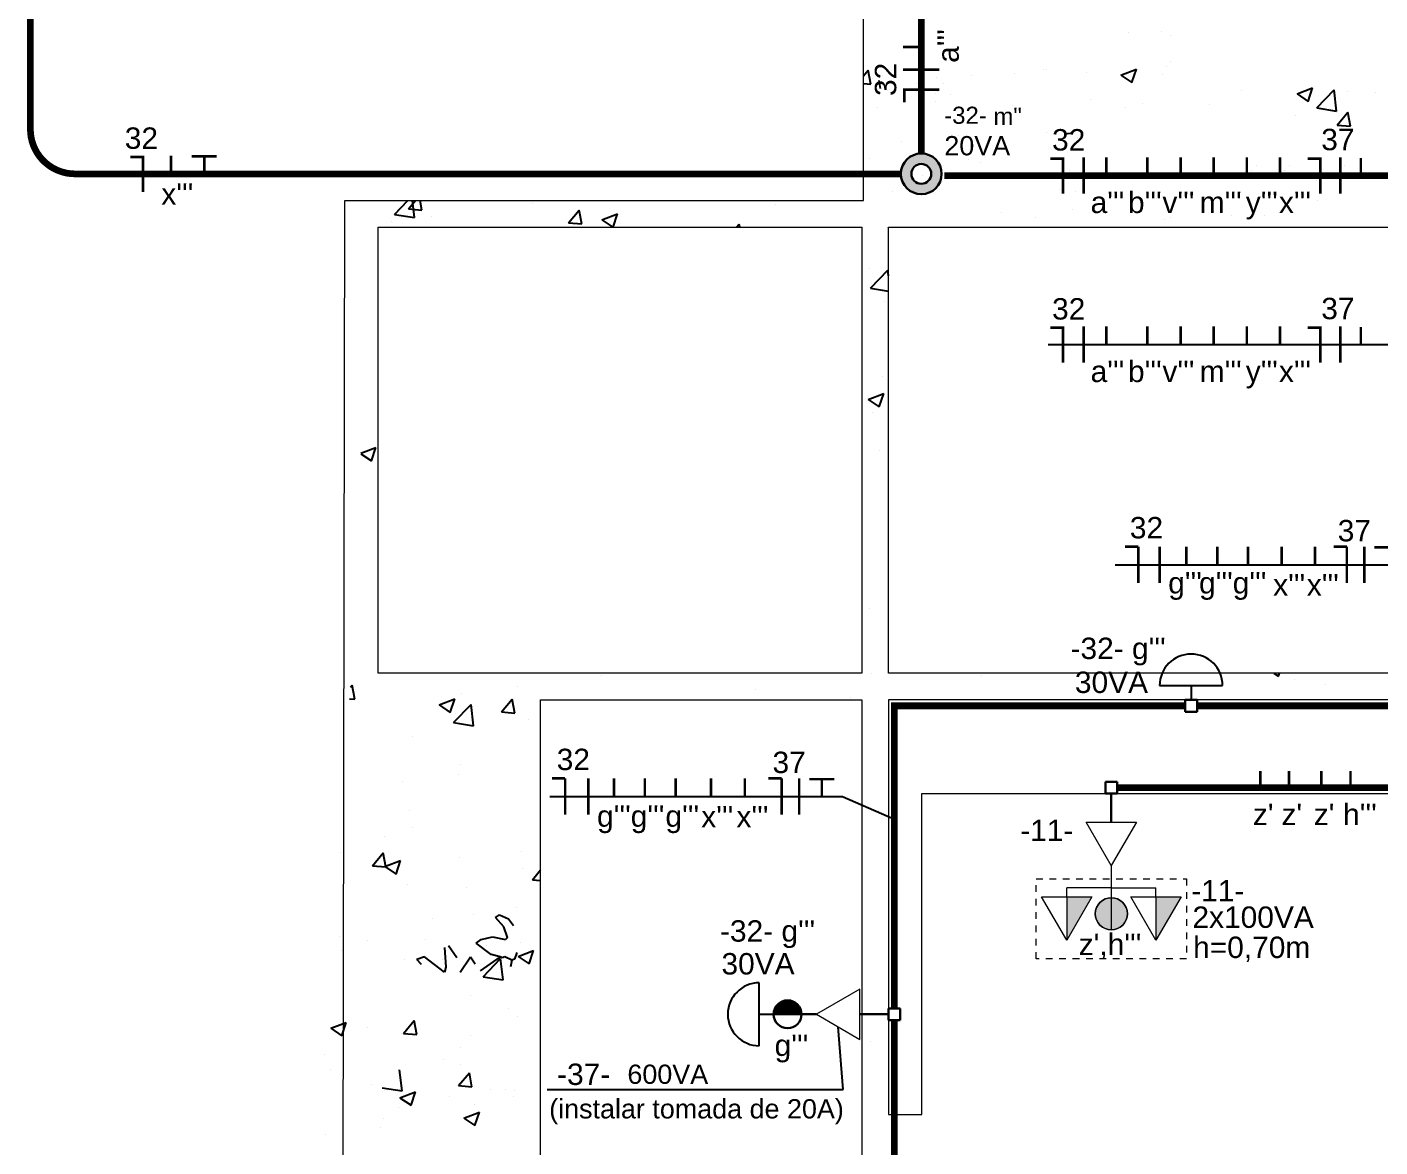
# Model space of a CAD drawing. Header units: millimetres. Extents: x 6597 to 20911, y -10306 to -132.
# Drawn here: x 12078 to 12684, y -5554 to -5052 of the extents above; entities that cross this region are included whole.
import ezdxf
from ezdxf.enums import TextEntityAlignment as Align

# ---------------------------------------------------------------- set-up
doc = ezdxf.new("R2010")
doc.units = ezdxf.units.MM
doc.header["$LTSCALE"] = 25
doc.header["$MEASUREMENT"] = 0
for name, pattern in [('CACHE', [0.24, 0.12, -0.12]), ('DASHDOT2', [12.7, 6.35, -3.175, 0, -3.175]), ('Dashed', [0.75, 0.5, -0.25])]:
    doc.linetypes.add(name, pattern=pattern)
for name, color, linetype in [('CIRCUITOS', 7, 'Continuous'), ('Iluminação1', 1, 'Continuous'), ('MAAI - VEGETAÇÃO', 106, 'Continuous')]:
    doc.layers.add(name, color=color, linetype=linetype)
for name, color, linetype, lineweight in [('EL-Condutos', 5, 'Continuous', 30), ('MAAI - ALVENARIA', 7, 'Continuous', 0), ('P-SIMBOL', 1, 'Continuous', 30), ('TOMADAS', 1, 'Continuous', 20)]:
    doc.layers.add(name, color=color, linetype=linetype, lineweight=lineweight)
doc.styles.add('Arial', font='arial.ttf')

# ---------------------------------------------------------------- blocks, each defined once
blk = doc.blocks.new('*U16')
blk.add_line((4, 0), (0, 0))
blk.add_lwpolyline([(23.5, 0), (4, 11.26), (4, -11.26)], close=True)
blk = doc.blocks.new('INT. INTERMEDIARIO')
h = blk.add_hatch(color=256)
h.dxf.hatch_style = 1
h.paths.add_polyline_path([(0, 5.5, 0.414214), (9, 14.5, 0.414214), (0, 23.5)])
for p, q in [((0, 5.5), (0, 23.5)), ((0, 0), (0, 5.5))]:
    blk.add_line(p, q)
blk.add_circle((0, 14.5), 9)
blk = doc.blocks.new('*U18')
h = blk.add_hatch(color=256)
h.dxf.hatch_style = 1
h.paths.add_polyline_path([(-4, 11.26), (-23.5, 0), (-4, 0)])
for q in [(0, 0), (-23.5, 0)]:
    blk.add_line((-4, 0), q)
blk.add_lwpolyline([(-23.5, 0), (-4, -11.26), (-4, 11.26)], close=True)

msp = doc.modelspace()

# ---------------------------------------------------------------- hatches: boundary and pattern name
at = {"layer": 'P-SIMBOL'}
h = msp.add_hatch(color=256, dxfattribs=at)
h.dxf.hatch_style = 1
h.paths.add_polyline_path([(12469.44, -5117.48, 1), (12487.73, -5117.48, 1)])
h.paths.add_polyline_path([(12483.05, -5117.48, -1), (12474.13, -5117.48, -1)], flags=16)
h = msp.add_hatch(dxfattribs=at)
h.set_pattern_fill('ANSI31', color=256)
h.set_pattern_definition([(45, (-24217.49615, -17901.91551), (-0.08838834765, 0.08838834765), [])])
h.paths.add_polyline_path([(12412.36, -5494.4), (12424.86, -5494.4, 1)])

# ---------------------------------------------------------------- linework, layer by layer
at = {"layer": 'CIRCUITOS'}
for p, q in [((12535.53, -5194.03), (12697.58, -5194.03)), ((12565.57, -5292.82), (12696.79, -5292.82)), ((12311.94, -5396.75), (12443.29, -5396.75)), ((12443.29, -5396.75), (12466.51, -5406.84)), ((12443.5, -5528.11), (12441.31, -5500.02)), ((12310.85, -5528.11), (12443.5, -5528.11))]:
    msp.add_line(p, q, dxfattribs=at)
for points, const_width in [([(12470.46, -5060.62), (12478.59, -5060.62)], 1.16), ([(12470.46, -5070.75), (12486.72, -5070.75)], 1.16), ([(12470.46, -5070.75), (12486.72, -5070.75)], 1.16), ([(12470.46, -5079.68), (12486.72, -5079.68)], 1.16), ([(12471.03, -5085.42), (12471.03, -5079.51)], 1.16), ([(12129.51, -5109.35), (12129.51, -5125.61)], 1.16), ([(12129.51, -5109.35), (12129.51, -5125.61)], 1.16), ([(12142.09, -5109.35), (12142.09, -5117.48)], 1.16), ([(12151.38, -5109.64), (12162.63, -5109.64)], 1.11), ([(12157.01, -5109.64), (12157.01, -5117.48)], 1.11), ([(12123.77, -5109.92), (12129.68, -5109.92)], 1.16), ([(12536.43, -5110.67), (12542.34, -5110.67)], 1.16), ([(12542.17, -5110.1), (12542.17, -5126.36)], 1.16), ([(12551.46, -5110.1), (12551.46, -5126.36)], 1.16), ([(12551.46, -5110.1), (12551.46, -5126.36)], 1.16), ([(12561.59, -5110.1), (12561.59, -5118.23)], 1.16), ([(12580.02, -5110.1), (12580.02, -5118.23)], 1.16), ([(12594.88, -5110.1), (12594.88, -5118.23)], 1.16), ([(12609.75, -5110.1), (12609.75, -5118.23)], 1.16), ([(12624.61, -5110.1), (12624.61, -5118.23)], 1.16), ([(12639.48, -5110.1), (12639.48, -5118.23)], 1.16), ([(12651.84, -5110.67), (12657.75, -5110.67)], 1.16), ([(12657.58, -5110.1), (12657.58, -5126.36)], 1.16), ([(12666.58, -5110.1), (12666.58, -5126.36)], 1.16), ([(12675.71, -5110.39), (12675.71, -5118.23)], 1.11), ([(12536.43, -5186.48), (12542.34, -5186.48)], 1.16), ([(12542.17, -5185.9), (12542.17, -5202.16)], 1.16), ([(12551.46, -5185.9), (12551.46, -5202.16)], 1.16), ([(12551.46, -5185.9), (12551.46, -5202.16)], 1.16), ([(12561.59, -5185.9), (12561.59, -5194.03)], 1.16), ([(12580.02, -5185.9), (12580.02, -5194.03)], 1.16), ([(12594.88, -5185.9), (12594.88, -5194.03)], 1.16), ([(12609.75, -5185.9), (12609.75, -5194.03)], 1.16), ([(12624.61, -5185.9), (12624.61, -5194.03)], 1.16), ([(12639.48, -5185.9), (12639.48, -5194.03)], 1.16), ([(12651.84, -5186.48), (12657.75, -5186.48)], 1.16), ([(12657.58, -5185.9), (12657.58, -5202.16)], 1.16), ([(12666.58, -5185.9), (12666.58, -5202.16)], 1.16), ([(12675.71, -5186.19), (12675.71, -5194.03)], 1.11), ([(12570.01, -5284.69), (12575.93, -5284.69)], 1.16), ([(12575.93, -5284.69), (12575.93, -5300.96)], 1.16), ([(12585.55, -5284.69), (12585.55, -5300.96)], 1.16), ([(12597.47, -5284.69), (12597.47, -5292.82)], 1.16), ([(12611.32, -5284.69), (12611.32, -5292.82)], 1.16), ([(12625.17, -5284.69), (12625.17, -5292.82)], 1.16), ([(12640.19, -5284.69), (12640.19, -5292.82)], 1.16), ([(12655.19, -5284.69), (12655.19, -5292.82)], 1.16), ([(12663.55, -5284.69), (12669.46, -5284.69)], 1.16), ([(12669.46, -5284.69), (12669.46, -5300.96)], 1.16), ([(12677.33, -5284.69), (12677.33, -5300.96)], 1.16), ([(12681.83, -5284.98), (12693.07, -5284.98)], 1.11), ([(12312.95, -5388.62), (12318.86, -5388.62)], 1.16), ([(12318.86, -5388.62), (12318.86, -5404.88)], 1.16), ([(12329.3, -5388.62), (12329.3, -5404.88)], 1.16), ([(12340.75, -5388.62), (12340.75, -5396.75)], 1.16), ([(12354.6, -5388.62), (12354.6, -5396.75)], 1.16), ([(12368.45, -5388.62), (12368.45, -5396.75)], 1.16), ([(12384.27, -5388.62), (12384.27, -5396.75)], 1.16), ([(12399.46, -5388.62), (12399.46, -5396.75)], 1.16), ([(12410.05, -5388.62), (12415.96, -5388.62)], 1.16), ([(12415.96, -5388.62), (12415.96, -5404.88)], 1.16), ([(12423.83, -5388.62), (12423.83, -5404.88)], 1.16), ([(12630.65, -5385.27), (12630.65, -5393.4)], 1.16), ([(12643.47, -5385.27), (12643.47, -5393.4)], 1.16), ([(12657.97, -5385.27), (12657.97, -5393.4)], 1.16), ([(12671.11, -5385.27), (12671.11, -5393.4)], 1.16), ([(12428.33, -5388.91), (12439.57, -5388.91)], 1.11), ([(12433.95, -5388.91), (12433.95, -5396.75)], 1.11)]:
    msp.add_lwpolyline(points, dxfattribs=dict(at, const_width=const_width))
at = {"layer": 'EL-Condutos', "linetype": 'Dashed', "const_width": 3}
for points in [[(12478.59, -5108.34), (12478.59, -4950.9, -0.414214), (12498.59, -4930.9), (12526.3, -4930.9)], [(12469.44, -5117.48), (12099.01, -5117.48, -0.414214), (12079.01, -5097.48), (12079.01, -5000.7)]]:
    msp.add_lwpolyline(points, format="xyb", dxfattribs=at)
msp.add_lwpolyline([(12688.44, -5118.23), (12488.93, -5118.23)], dxfattribs=at)
at = {"layer": 'EL-Condutos', "const_width": 3}
for points in [[(12466.51, -5491.75), (12466.51, -5356.05), (12596.95, -5356.05)], [(12766.96, -5356.05), (12602.26, -5356.05)], [(12566.48, -5392.75), (12811.6, -5392.75)], [(12466.51, -5497.05), (12466.51, -5789.75)]]:
    msp.add_lwpolyline(points, dxfattribs=at)
at = {"layer": 'Iluminação1'}
for p, q in [((12585.48, -5346.97), (12613.73, -5346.97)), ((12585.48, -5346.97), (12613.73, -5346.97)), ((12599.6, -5346.97), (12599.6, -5353.4)), ((12405.93, -5508.52), (12405.93, -5480.27)), ((12405.93, -5508.52), (12405.93, -5480.27)), ((12405.93, -5494.4), (12412.36, -5494.4))]:
    msp.add_line(p, q, dxfattribs=at)
for centre, start, end in [((12599.6, -5346.97), 0, 180), ((12599.6, -5346.97), 0, 180), ((12405.93, -5494.4), 90, 270), ((12405.93, -5494.4), 90, 270)]:
    msp.add_arc(centre, 14.12, start, end, dxfattribs=at)
at = {"layer": 'MAAI - ALVENARIA'}
for p, q in [((12452.66, -5129.4), (12452.66, -4645.4)), ((12218.96, -5771.65), (12220.02, -5129.4)), ((12220.02, -5129.4), (12452.66, -5129.4)), ((12235.02, -5341.4), (12235.02, -5141.4)), ((12235.02, -5141.4), (12451.86, -5141.4)), ((12451.86, -5141.4), (12451.86, -5341.4)), ((12463.86, -5341.4), (12463.86, -5141.4)), ((12463.86, -5141.4), (12723.36, -5141.4)), ((12451.86, -5341.4), (12235.02, -5341.4)), ((12723.36, -5341.4), (12463.86, -5341.4)), ((12307.86, -5857.38), (12307.86, -5353.4)), ((12307.86, -5353.4), (12451.86, -5353.4)), ((12451.86, -5353.4), (12451.86, -5857.38)), ((12735.36, -5353.4), (12463.86, -5353.4)), ((12463.86, -5353.4), (12463.86, -5539.4)), ((12478.86, -5539.4), (12478.86, -5395.4)), ((12478.86, -5395.4), (13003.86, -5395.4)), ((12463.86, -5539.4), (12478.86, -5539.4))]:
    msp.add_line(p, q, dxfattribs=at)
at = {"layer": 'MAAI - VEGETAÇÃO', "linetype": 'Continuous', "transparency": 33554559}
for p, q in [((12571.49, -5054.22), (12571.49, -5054.22)), ((12571.49, -5054.22), (12571.49, -5054.22)), ((12586.33, -5053.48), (12586.33, -5053.48)), ((12586.33, -5053.48), (12586.33, -5053.48)), ((12590.28, -5055.38), (12590.28, -5055.38)), ((12590.28, -5055.38), (12590.28, -5055.38)), ((12452.66, -5073.55), (12454.78, -5071.01)), ((12452.66, -5073.55), (12454.78, -5071.01)), ((12455.94, -5077.28), (12454.78, -5071.01)), ((12455.94, -5077.28), (12454.78, -5071.01)), ((12476.33, -5070.27), (12476.33, -5070.27)), ((12476.33, -5070.27), (12476.33, -5070.27)), ((12520.33, -5072.46), (12520.33, -5072.46)), ((12520.33, -5072.46), (12520.33, -5072.46)), ((12533.44, -5070.82), (12533.44, -5070.82)), ((12533.44, -5070.82), (12533.44, -5070.82)), ((12534.92, -5070.51), (12534.92, -5070.51)), ((12534.92, -5070.51), (12534.92, -5070.51)), ((12552.5, -5071.9), (12552.5, -5071.9)), ((12552.5, -5071.9), (12552.5, -5071.9)), ((12568.07, -5073.2), (12575.08, -5070.51)), ((12568.07, -5073.2), (12575.08, -5070.51)), ((12573.05, -5076.55), (12575.08, -5070.51)), ((12573.05, -5076.55), (12575.08, -5070.51)), ((12588.57, -5069.28), (12588.57, -5069.28)), ((12590.38, -5066.92), (12590.38, -5066.92)), ((12590.38, -5066.92), (12590.38, -5066.92)), ((12452.66, -5077), (12455.94, -5077.28)), ((12452.66, -5077), (12455.94, -5077.28)), ((12456.55, -5074.59), (12456.55, -5074.59)), ((12456.55, -5074.59), (12456.55, -5074.59)), ((12459.56, -5075.64), (12460.08, -5079.17)), ((12459.56, -5075.64), (12460.08, -5079.17)), ((12461.38, -5073.55), (12461.38, -5073.55)), ((12461.38, -5073.55), (12461.38, -5073.55)), ((12476.33, -5077.14), (12476.33, -5077.14)), ((12476.33, -5077.14), (12476.33, -5077.14)), ((12485.55, -5074.43), (12485.55, -5074.43)), ((12485.55, -5074.43), (12485.55, -5074.43)), ((12488.41, -5076.8), (12488.41, -5076.8)), ((12488.41, -5076.8), (12488.41, -5076.8)), ((12501.3, -5073.2), (12501.3, -5073.2)), ((12501.3, -5073.2), (12501.3, -5073.2)), ((12568.07, -5073.2), (12573.05, -5076.55)), ((12568.07, -5073.2), (12573.05, -5076.55)), ((12573.71, -5074.72), (12573.71, -5074.72)), ((12573.71, -5074.72), (12573.71, -5074.72)), ((12586.83, -5073.08), (12586.83, -5073.08)), ((12586.83, -5073.08), (12586.83, -5073.08)), ((12463.37, -5080.09), (12463.37, -5080.09)), ((12463.37, -5080.09), (12463.37, -5080.09)), ((12476.6, -5080.52), (12476.6, -5080.52)), ((12476.6, -5080.52), (12476.6, -5080.52)), ((12484.97, -5081.45), (12484.97, -5081.45)), ((12484.97, -5081.45), (12484.97, -5081.45)), ((12485.89, -5080.39), (12485.89, -5080.39)), ((12485.89, -5080.39), (12485.89, -5080.39)), ((12491.64, -5082), (12491.64, -5082)), ((12491.64, -5082), (12491.64, -5082)), ((12554.53, -5084.26), (12554.53, -5084.26)), ((12554.53, -5084.26), (12554.53, -5084.26)), ((12622.21, -5080.01), (12622.21, -5080.01)), ((12622.21, -5080.01), (12622.21, -5080.01)), ((12647.11, -5081.61), (12654.11, -5078.92)), ((12647.11, -5081.61), (12654.11, -5078.92)), ((12647.11, -5081.61), (12652.08, -5084.97)), ((12647.11, -5081.61), (12652.08, -5084.97)), ((12652.08, -5084.97), (12654.11, -5078.92)), ((12652.08, -5084.97), (12654.11, -5078.92)), ((12655.98, -5087.9), (12663.77, -5079.78)), ((12655.98, -5087.9), (12663.77, -5079.78)), ((12664.86, -5089.28), (12663.76, -5079.79)), ((12664.86, -5089.28), (12663.76, -5079.79)), ((12669.78, -5080.35), (12669.78, -5080.35)), ((12669.78, -5080.35), (12669.78, -5080.35)), ((12682.37, -5080.84), (12682.37, -5080.84)), ((12682.37, -5080.84), (12682.37, -5080.84)), ((12459.05, -5087.58), (12459.05, -5087.58)), ((12484.96, -5085.11), (12484.96, -5085.11)), ((12519.54, -5086.91), (12519.54, -5086.91)), ((12519.54, -5086.91), (12519.54, -5086.91)), ((12570.27, -5087.51), (12570.27, -5087.51)), ((12570.27, -5087.51), (12570.27, -5087.51)), ((12577.71, -5086.05), (12577.71, -5086.05)), ((12577.71, -5086.05), (12577.71, -5086.05)), ((12607.91, -5086.51), (12607.91, -5086.51)), ((12607.91, -5086.51), (12607.91, -5086.51)), ((12655.97, -5087.91), (12664.86, -5089.28)), ((12655.97, -5087.91), (12664.86, -5089.28)), ((12665.14, -5095.59), (12669.96, -5089.84)), ((12665.14, -5095.59), (12669.96, -5089.84)), ((12671.12, -5096.11), (12669.96, -5089.84)), ((12671.12, -5096.11), (12669.96, -5089.84)), ((12646.57, -5091.15), (12646.57, -5091.15)), ((12646.57, -5091.15), (12646.57, -5091.15)), ((12665.14, -5095.59), (12671.12, -5096.11)), ((12665.14, -5095.59), (12671.12, -5096.11)), ((12469.78, -5103.01), (12469.78, -5103.01)), ((12469.78, -5103.01), (12469.78, -5103.01)), ((12495.26, -5100.35), (12495.26, -5100.35)), ((12534.63, -5098.7), (12534.63, -5098.7)), ((12546.57, -5099.2), (12543.04, -5099.72)), ((12546.57, -5099.2), (12543.04, -5099.72)), ((12548.66, -5101.02), (12548.66, -5101.02)), ((12548.66, -5101.02), (12548.66, -5101.02)), ((12500.08, -5106.49), (12500.08, -5106.49)), ((12500.08, -5106.49), (12500.08, -5106.49)), ((12455.28, -5110.74), (12455.28, -5110.74)), ((12455.28, -5110.74), (12455.28, -5110.74)), ((12499.97, -5111.25), (12499.97, -5111.25)), ((12499.97, -5111.25), (12499.97, -5111.25)), ((12505.19, -5112.48), (12505.19, -5112.48)), ((12505.19, -5112.48), (12505.19, -5112.48)), ((12628.85, -5113.72), (12628.85, -5113.72)), ((12628.85, -5113.72), (12628.85, -5113.72)), ((12643.71, -5113.72), (12643.71, -5113.72)), ((12643.71, -5113.72), (12643.71, -5113.72)), ((12668.57, -5113.64), (12668.57, -5113.64)), ((12668.57, -5113.64), (12668.57, -5113.64)), ((12462.1, -5116.24), (12462.1, -5116.24)), ((12462.1, -5116.24), (12462.1, -5116.24)), ((12469.6, -5117.51), (12469.6, -5117.51)), ((12469.6, -5117.51), (12469.6, -5117.51)), ((12478.96, -5118.19), (12478.96, -5118.19)), ((12545.07, -5115.97), (12545.07, -5115.97)), ((12545.07, -5115.97), (12545.07, -5115.97)), ((12551.94, -5115.97), (12551.94, -5115.97)), ((12551.94, -5115.97), (12551.94, -5115.97)), ((12588.53, -5117.57), (12588.53, -5117.57)), ((12588.53, -5117.57), (12588.53, -5117.57)), ((12607.32, -5118.73), (12607.32, -5118.73)), ((12607.32, -5118.73), (12607.32, -5118.73)), ((12620.18, -5118.23), (12620.18, -5118.23)), ((12620.18, -5118.23), (12620.18, -5118.23)), ((12626.55, -5116), (12626.55, -5116)), ((12626.55, -5116), (12626.55, -5116)), ((12635.05, -5118.23), (12635.05, -5118.23)), ((12635.05, -5118.23), (12635.05, -5118.23)), ((12641.41, -5116), (12641.41, -5116)), ((12641.41, -5116), (12641.41, -5116)), ((12656.06, -5120.28), (12656.06, -5120.28)), ((12656.06, -5120.28), (12656.06, -5120.28)), ((12669.46, -5117.44), (12669.46, -5117.44)), ((12669.46, -5117.44), (12669.46, -5117.44)), ((12681.09, -5116.99), (12681.09, -5116.99)), ((12681.09, -5116.99), (12681.09, -5116.99)), ((12465.77, -5125.4), (12465.77, -5125.4)), ((12465.77, -5125.4), (12465.77, -5125.4)), ((12540.76, -5124.61), (12540.76, -5124.61)), ((12540.76, -5124.61), (12540.76, -5124.61)), ((12547.78, -5125.19), (12547.78, -5125.19)), ((12547.78, -5125.19), (12547.78, -5125.19)), ((12242.34, -5135.65), (12248.34, -5129.4)), ((12248.66, -5133.15), (12251.81, -5129.4)), ((12248.66, -5133.15), (12254.64, -5133.68)), ((12251.22, -5137.04), (12250.34, -5129.4)), ((12254.64, -5133.68), (12253.85, -5129.4)), ((12304.18, -5130.63), (12304.18, -5130.63)), ((12413.3, -5131.19), (12413.3, -5131.19)), ((12413.3, -5131.19), (12413.3, -5131.19)), ((12584.24, -5128.6), (12584.24, -5128.6)), ((12584.24, -5128.6), (12584.24, -5128.6)), ((12656.3, -5129.43), (12656.3, -5129.43)), ((12656.3, -5129.43), (12656.3, -5129.43)), ((12241.02, -5138.95), (12241.02, -5138.95)), ((12242.33, -5135.66), (12251.22, -5137.04)), ((12258.91, -5136.77), (12258.91, -5136.77)), ((12320.39, -5139.43), (12325.21, -5133.68)), ((12320.39, -5139.43), (12326.36, -5139.95)), ((12326.36, -5139.95), (12325.21, -5133.68)), ((12335.35, -5138.11), (12342.35, -5135.42)), ((12335.35, -5138.11), (12340.23, -5141.4)), ((12340.34, -5141.4), (12342.35, -5135.42)), ((12514.77, -5134.58), (12514.77, -5134.58)), ((12514.77, -5134.58), (12514.77, -5134.58)), ((12530, -5136.88), (12530, -5136.88)), ((12530, -5136.88), (12530, -5136.88)), ((12546.36, -5133.58), (12546.36, -5133.58)), ((12546.36, -5133.58), (12546.36, -5133.58)), ((12587.49, -5137.74), (12587.49, -5137.74)), ((12587.49, -5137.74), (12587.49, -5137.74)), ((12590.39, -5137.07), (12590.39, -5137.07)), ((12617.77, -5136.16), (12617.77, -5136.16)), ((12617.77, -5136.16), (12617.77, -5136.16)), ((12632.64, -5136.16), (12632.64, -5136.16)), ((12632.64, -5136.16), (12632.64, -5136.16)), ((12395.72, -5141.4), (12396.93, -5139.96)), ((12395.72, -5141.4), (12396.93, -5139.96)), ((12397.2, -5141.4), (12396.93, -5139.96)), ((12397.2, -5141.4), (12396.93, -5139.96)), ((12463.43, -5141.62), (12463.43, -5141.62)), ((12463.43, -5141.62), (12463.43, -5141.62)), ((12463.84, -5151.98), (12463.86, -5151.96)), ((12463.84, -5151.98), (12463.86, -5151.98)), ((12455.18, -5160.06), (12455.18, -5160.06)), ((12455.79, -5168.76), (12463.58, -5160.64)), ((12463.86, -5163.14), (12463.57, -5160.65)), ((12455.78, -5168.77), (12463.86, -5170.02)), ((12462.21, -5174.91), (12462.21, -5174.91)), ((12461, -5208.2), (12461, -5208.2)), ((12454.73, -5218.63), (12461.73, -5215.94)), ((12459.7, -5221.99), (12461.73, -5215.94)), ((12454.73, -5218.63), (12459.7, -5221.99)), ((12456.79, -5224.6), (12456.79, -5224.6)), ((12227.24, -5242.78), (12234, -5240.19)), ((12231.97, -5246.23), (12234, -5240.19)), ((12459.78, -5241.49), (12459.78, -5241.49)), ((12227.25, -5243.05), (12231.97, -5246.23)), ((12584.99, -5289.07), (12584.99, -5289.07)), ((12590.76, -5292.76), (12590.76, -5292.76)), ((12604.61, -5292.76), (12604.61, -5292.76)), ((12455.16, -5312.24), (12455.16, -5312.24)), ((12335.31, -5342.4), (12335.31, -5342.4)), ((12456.13, -5341.36), (12456.13, -5341.36)), ((12505.38, -5342.48), (12505.38, -5342.48)), ((12636.74, -5341.4), (12638.78, -5342.77)), ((12638.78, -5342.77), (12639.24, -5341.4)), ((12645.98, -5344.41), (12645.98, -5344.41)), ((12222.61, -5347.7), (12223.38, -5346.79)), ((12224.54, -5353.06), (12223.38, -5346.79)), ((12272.4, -5350.68), (12272.4, -5350.68)), ((12297.43, -5347.39), (12297.43, -5347.39)), ((12404.19, -5348.85), (12404.19, -5348.85)), ((12561.13, -5348.65), (12561.13, -5348.65)), ((12660.05, -5346.66), (12660.05, -5346.66)), ((12222.09, -5352.84), (12224.54, -5353.06)), ((12262.35, -5355.65), (12269.36, -5352.97)), ((12262.35, -5355.65), (12267.33, -5359.01)), ((12267.33, -5359.01), (12269.36, -5352.97)), ((12268.85, -5363.58), (12276.64, -5355.46)), ((12277.74, -5364.97), (12276.64, -5355.47)), ((12290.29, -5358.81), (12295.11, -5353.07)), ((12296.26, -5359.33), (12295.11, -5353.07)), ((12447.06, -5352.49), (12447.06, -5352.49)), ((12268.85, -5363.59), (12277.74, -5364.97)), ((12269.67, -5359.41), (12269.67, -5359.41)), ((12290.29, -5358.81), (12296.26, -5359.33)), ((12302.34, -5362.3), (12302.34, -5362.3)), ((12250.4, -5369.8), (12250.4, -5369.8)), ((12271.13, -5386.83), (12271.13, -5386.83)), ((12272.11, -5382.52), (12272.11, -5382.52)), ((12246.09, -5390.12), (12246.09, -5390.12)), ((12249.19, -5403.08), (12249.19, -5403.08)), ((12459.46, -5402.99), (12459.46, -5402.99)), ((12250.2, -5410.51), (12250.2, -5410.51)), ((12237.75, -5414.48), (12237.75, -5414.48)), ((12217.9, -5421.69), (12217.9, -5421.69)), ((12232.43, -5427.75), (12237.26, -5422.01)), ((12238.41, -5428.28), (12237.26, -5422.01)), ((12271.29, -5423.95), (12271.29, -5423.95)), ((12299.35, -5421.28), (12299.35, -5421.28)), ((12219.79, -5429.56), (12219.79, -5429.56)), ((12232.43, -5427.75), (12238.41, -5428.28)), ((12238.02, -5428.17), (12245.02, -5425.48)), ((12238.02, -5428.17), (12243, -5431.52)), ((12243, -5431.52), (12245.02, -5425.48)), ((12244.82, -5426.27), (12244.82, -5426.27)), ((12299.91, -5428.88), (12299.91, -5428.88)), ((12304.16, -5434.03), (12307.86, -5429.62)), ((12247.97, -5436.37), (12247.97, -5436.37)), ((12304.16, -5434.03), (12307.86, -5434.35)), ((12274.49, -5437.53), (12274.49, -5437.53)), ((12297.11, -5446.56), (12297.11, -5446.56)), ((12259.23, -5451.55), (12259.23, -5451.55)), ((12277.79, -5449.72), (12277.79, -5449.72)), ((12288.83, -5452.92), (12288.83, -5452.92)), ((12217.62, -5459.49), (12217.62, -5459.49)), ((12256.39, -5460.72), (12256.39, -5460.72)), ((12218.51, -5465.71), (12218.51, -5465.71)), ((12230.31, -5461.35), (12230.31, -5461.35)), ((12283.69, -5463.6), (12283.69, -5463.6)), ((12297.71, -5468.43), (12304.72, -5465.74)), ((12298.69, -5462.17), (12298.69, -5462.17)), ((12302.69, -5471.78), (12304.71, -5465.74)), ((12246.75, -5469.66), (12246.75, -5469.66)), ((12263.68, -5469.9), (12263.68, -5469.9)), ((12277.57, -5470.65), (12277.57, -5470.65)), ((12282.11, -5477.54), (12289.9, -5469.43)), ((12291, -5478.93), (12289.89, -5469.43)), ((12297.71, -5468.43), (12302.69, -5471.78)), ((12282.1, -5477.55), (12291, -5478.93)), ((12276.52, -5485.87), (12276.52, -5485.87)), ((12246.31, -5502.97), (12251.13, -5497.23)), ((12252.29, -5503.5), (12251.13, -5497.23)), ((12293.23, -5491.85), (12293.23, -5491.85)), ((12297.48, -5495.45), (12297.48, -5495.45)), ((12213.69, -5500.68), (12220.69, -5498)), ((12213.69, -5500.68), (12218.67, -5504.04)), ((12218.67, -5504.04), (12220.69, -5498)), ((12230.08, -5500.17), (12230.08, -5500.17)), ((12245.54, -5502.95), (12245.54, -5502.95)), ((12246.31, -5502.97), (12252.29, -5503.5)), ((12271.81, -5509.15), (12271.81, -5509.15)), ((12276.35, -5503.94), (12276.35, -5503.94)), ((12455.9, -5506.41), (12455.9, -5506.41)), ((12210.83, -5512.44), (12210.83, -5512.44)), ((12264.21, -5514.7), (12264.21, -5514.7)), ((12213.49, -5519.16), (12213.49, -5519.16)), ((12245.71, -5528.78), (12244.61, -5519.28)), ((12271.07, -5526.4), (12275.89, -5520.65)), ((12271.89, -5516.79), (12271.89, -5516.79)), ((12277.04, -5526.92), (12275.89, -5520.65)), ((12231.92, -5525.88), (12231.92, -5525.88)), ((12236.82, -5527.4), (12245.71, -5528.78)), ((12271.07, -5526.4), (12277.04, -5526.92)), ((12244.76, -5531.8), (12251.76, -5529.11)), ((12244.76, -5531.8), (12249.73, -5535.15)), ((12249.73, -5535.15), (12251.76, -5529.11)), ((12266.93, -5531.29), (12266.93, -5531.29)), ((12285.3, -5528.13), (12285.3, -5528.13)), ((12291.96, -5528), (12291.96, -5528)), ((12295.77, -5531.1), (12295.77, -5531.1)), ((12296.26, -5528.74), (12296.26, -5528.74)), ((12244.32, -5536.24), (12244.32, -5536.24)), ((12273.38, -5540.94), (12280.38, -5538.26)), ((12278.35, -5534.83), (12278.35, -5534.83)), ((12278.36, -5544.3), (12280.38, -5538.26)), ((12236.2, -5545.14), (12236.2, -5545.14)), ((12237.45, -5541.11), (12237.45, -5541.11)), ((12273.38, -5540.94), (12278.36, -5544.3)), ((12274.08, -5540.15), (12274.08, -5540.15)), ((12211.17, -5548.44), (12211.17, -5548.44))]:
    msp.add_line(p, q, dxfattribs=at)
at = {"layer": 'MAAI - VEGETAÇÃO', "transparency": 33554559}
for p, q in [((12287.65, -5451.02), (12289.44, -5449.77)), ((12291.29, -5455.18), (12287.65, -5451.02)), ((12289.44, -5449.77), (12293.51, -5451.64)), ((12293.51, -5451.64), (12295.73, -5454.53)), ((12278.95, -5462.54), (12281.2, -5460.87)), ((12281.2, -5460.87), (12286.29, -5459.64)), ((12286.29, -5459.64), (12292.14, -5460.8)), ((12293.04, -5459.96), (12291.29, -5455.18)), ((12293.04, -5459.96), (12292.14, -5460.8)), ((12264.69, -5464.5), (12265.27, -5473.27)), ((12270.22, -5469.06), (12266.47, -5463.69)), ((12285.6, -5467.65), (12278.95, -5462.55)), ((12297.19, -5466.66), (12296.21, -5469.69)), ((12255.8, -5468.58), (12252.26, -5469.77)), ((12254.37, -5472.03), (12252.26, -5469.77)), ((12264.76, -5475.44), (12255.8, -5468.58)), ((12265.27, -5473.27), (12264.76, -5475.44)), ((12276.36, -5468.83), (12271.75, -5475.68)), ((12278.44, -5471.97), (12276.36, -5468.83)), ((12289.69, -5468.59), (12280.73, -5474.86)), ((12289.69, -5468.59), (12285.6, -5467.65)), ((12290.55, -5469.06), (12289.69, -5468.59)), ((12291.87, -5468.67), (12290.55, -5469.06)), ((12294.89, -5470.08), (12291.87, -5468.67)), ((12294.89, -5470.08), (12294.35, -5473.13)), ((12296.21, -5469.69), (12294.89, -5470.08))]:
    msp.add_line(p, q, dxfattribs=at)
at = {"layer": 'P-SIMBOL'}
for p, q in [((12596.95, -5353.4), (12602.26, -5353.4)), ((12596.95, -5358.7), (12596.95, -5353.4)), ((12602.26, -5353.4), (12602.26, -5358.7)), ((12602.26, -5358.7), (12596.95, -5358.7)), ((12566.48, -5390.1), (12561.17, -5390.1)), ((12561.17, -5390.1), (12561.17, -5395.4)), ((12566.48, -5395.4), (12566.48, -5390.1)), ((12561.17, -5395.4), (12566.48, -5395.4)), ((12563.83, -5408.2), (12563.83, -5395.4)), ((12412.36, -5494.4), (12424.86, -5494.4)), ((12424.86, -5494.4), (12431.56, -5494.4)), ((12451.06, -5494.4), (12463.86, -5494.4)), ((12463.86, -5497.05), (12463.86, -5491.75)), ((12463.86, -5491.75), (12469.16, -5491.75)), ((12469.16, -5497.05), (12463.86, -5497.05)), ((12469.16, -5491.75), (12469.16, -5497.05))]:
    msp.add_line(p, q, dxfattribs=at)
for centre, radius in [((12478.59, -5117.48), 9.14), ((12478.59, -5117.48), 9.14), ((12478.59, -5117.48), 4.46), ((12418.61, -5494.4), 6.25)]:
    msp.add_circle(centre, radius, dxfattribs=at)
at = {"layer": 'TOMADAS'}
for p, q in [((12563.83, -5427.7), (12563.83, -5437.7)), ((12563.83, -5437.7), (12543.83, -5437.7)), ((12563.83, -5437.7), (12583.83, -5437.7))]:
    msp.add_line(p, q, dxfattribs=at)
at = {"layer": 'TOMADAS', "linetype": 'CACHE'}
msp.add_lwpolyline([(12597.48, -5433.68), (12597.48, -5469.54), (12530.06, -5469.54), (12530.06, -5433.68)], close=True, dxfattribs=at)

# ---------------------------------------------------------------- block references
at = {"layer": 'TOMADAS', "xscale": -1}
for name, p, rotation in [('*U16', (12563.83, -5404.2), 90), ('*U18', (12543.83, -5437.7), 270), ('*U18', (12583.83, -5437.7), 270)]:
    msp.add_blockref(name, p, dxfattribs=dict(at, rotation=rotation))
at = {"layer": 'TOMADAS', "yscale": 0.8, "zscale": 0.8, "rotation": 180}
for xscale in [0.8, -0.8]:
    msp.add_blockref('INT. INTERMEDIARIO', (12563.83, -5437.7), dxfattribs=dict(at, xscale=xscale))
at = {"layer": 'TOMADAS', "rotation": 180}
msp.add_blockref('*U16', (12455.06, -5494.4), dxfattribs=at)

# ---------------------------------------------------------------- texts
at = {"layer": 'CIRCUITOS', "linetype": 'DASHDOT2', "style": 'Arial'}
for s, p in [("a'''", (12495.4, -5067.68)), ('32', (12467.36, -5082.55))]:
    msp.add_text(s, height=9.6, rotation=90, dxfattribs=at).set_placement(p)
for s, height, p in [('-32-', 7.68, (12488.88, -5095.03)), ('m"', 7.68, (12510.96, -5095.51)), ('32', 9.6, (12121.34, -5106.25)), ('20VA', 8.64, (12488.94, -5109.16)), ('32', 9.6, (12537.25, -5107)), ('37', 9.6, (12657.99, -5106.86)), ("x'''", 9.6, (12137.74, -5131.26)), ("a'''", 9.6, (12554.53, -5135.05)), ("b'''", 9.6, (12571.3, -5135.05)), ("v'''", 9.6, (12586.75, -5135.05)), ("m'''", 9.6, (12603.47, -5135.05)), ("y'''", 9.6, (12624.14, -5135.05)), ("x'''", 9.6, (12639.01, -5135.05)), ('32', 9.6, (12537.25, -5182.81)), ('37', 9.6, (12657.99, -5182.66)), ("a'''", 9.6, (12554.53, -5210.85)), ("b'''", 9.6, (12571.3, -5210.85)), ("v'''", 9.6, (12586.75, -5210.85)), ("m'''", 9.6, (12603.47, -5210.85)), ("y'''", 9.6, (12624.14, -5210.85)), ("x'''", 9.6, (12639.01, -5210.85)), ('32', 9.6, (12572.14, -5280.96)), ('37', 9.6, (12665.37, -5282.29)), ("g'''", 9.6, (12589.33, -5305.69)), ("g'''", 9.6, (12603.18, -5305.69)), ("g'''", 9.6, (12618.27, -5305.69)), ("x'''", 9.6, (12636.42, -5306.6)), ("x'''", 9.6, (12651.5, -5306.6)), ("-32- g'''", 9.6, (12545.53, -5335.07)), ('30VA', 9.6, (12547.49, -5350.3)), ('32', 9.6, (12315.08, -5384.89)), ('37', 9.6, (12411.87, -5386.21)), ("z'", 9.6, (12627.32, -5409.55)), ("z'", 9.6, (12640.14, -5409.55)), ("z'", 9.6, (12654.63, -5409.55)), ("h'''", 9.6, (12667.78, -5409.55)), ("g'''", 9.6, (12333.17, -5410.32)), ("g'''", 9.6, (12348.26, -5410.32)), ("g'''", 9.6, (12363.84, -5410.32)), ("x'''", 9.6, (12379.91, -5410.53)), ("x'''", 9.6, (12395.69, -5410.53)), ('-11-', 9.6, (12522.96, -5416.72)), ('-11-', 9.6, (12599.66, -5443.8)), ('2x100VA', 9.6, (12600.21, -5455.64)), ("-32- g'''", 9.6, (12388.3, -5461.82)), ("z',h'''", 9.6, (12549.2, -5467.8)), ('30VA', 9.6, (12388.97, -5476.54)), ("g'''", 9.6, (12412.81, -5513.13)), ('-37-', 9.6, (12315.25, -5526.09)), ('600VA', 8.64, (12346.78, -5525.6)), ('(instalar tomada de 20A)', 8.64, (12311.7, -5541.1))]:
    msp.add_text(s, height=height, dxfattribs=at).set_placement(p)
msp.add_text('h=0,70m', height=9.6, dxfattribs=at).set_placement((12653.07, -5469.16), align=Align.RIGHT)

doc.saveas('drawing.dxf')
